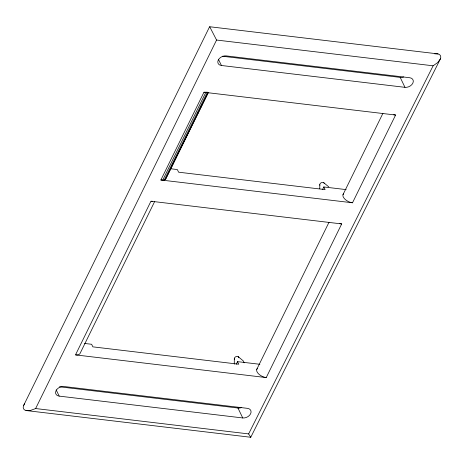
<?xml version="1.0" encoding="UTF-8"?>
<svg xmlns="http://www.w3.org/2000/svg" width="464" height="464" viewBox="0 0 464 464"><rect width="100%" height="100%" fill="white"/><g stroke="black" fill="none" stroke-linecap="round" stroke-linejoin="round"><path stroke-width="0.7" d="M234.285 364.176L234.308 358.666M319.766 188.767L319.777 184.637M23.594 405.559L23.2 407.27L23.484 408.732L24.435 409.845L25.99 410.53L250.763 437.268L440.4 58.87L440.8 57.159L440.516 55.697L439.565 54.59L438.004 53.905L209.6 26.732L23.594 405.559L24.65 403.715M236.246 364.223L237.516 361.636L259.834 364.286M25.99 410.53L30.433 410.466L35.629 408.546L216.566 40.043L209.722 26.779M393.739 114.66A7.801 4.101 26.2 0 0 395.589 115.037L352.501 202.791L160.869 179.997L203.957 92.243L207.408 92.179M160.869 179.997L162.731 180.154L205.819 92.4M162.731 180.154L164.32 179.928L207.089 92.829M171.802 166.199L173.078 163.595M175.63 158.398L176.268 157.099M185.844 137.593L187.439 134.345M197.333 114.196L198.609 111.598M200.204 108.344L201.799 105.096M154.709 201.422L80.214 353.139A7.795 4.095 26.2 0 1 77.186 354.96L75.493 354.896L150.945 201.237L341.69 223.926L266.237 377.58L75.818 354.931M164.32 179.928L165.515 179.336L207.965 92.887M208.348 92.62L165.515 179.336M322.555 189.527L323.82 186.957L346.161 189.614M256.737 369.425L329.011 222.256M343.006 194.636L382.899 113.378M250.572 436.746L250.763 437.268L248.629 433.91L433.115 65.801L437.685 62.57L440.4 58.87M434.751 53.83L438.004 53.905M151.154 201.266L152.633 201.306M170.375 168.734L177.341 169.551L178.611 172.196L325.09 189.602L323.82 186.957M216.566 40.043L433.115 65.801M222.395 56.231L400.183 77.384A6.287 4.449 -25.7 0 0 403.634 76.937M221.421 65.494L404.968 87.331A6.287 4.443 -25.7 0 0 412.827 83.184A6.287 4.443 -25.7 0 0 409.683 77.726L226.136 55.889A6.287 4.443 -25.7 0 0 218.277 60.036A6.287 4.443 -25.7 0 0 221.421 65.494L218.428 59.276M203.957 92.243L395.589 115.037M84.587 343.447L91.628 344.282L92.864 346.857L238.751 364.211L237.516 361.636M59.45 386.785L237.957 408.018A6.287 4.449 -25.7 0 0 241.408 407.572M59.195 396.117L242.742 417.954A6.287 4.443 -25.7 0 0 250.595 413.807A6.287 4.443 -25.7 0 0 247.457 408.349L63.91 386.512A6.287 4.443 -25.7 0 0 56.051 390.665A6.287 4.443 -25.7 0 0 59.195 396.117L56.202 389.911M35.629 408.546L248.629 433.91M323.628 182.607L328.773 186.893M238.16 356.636L243.304 360.922L244.203 362.802M400.183 77.384L404.968 87.331M237.957 408.018L242.742 417.954M352.501 202.791A7.801 4.101 26.2 0 1 344.723 198.975A7.801 4.101 26.2 0 1 343.592 193.732M341.69 223.926A7.801 4.101 26.2 0 1 339.845 223.549M266.237 377.58A7.801 4.101 26.2 0 1 258.46 373.764A7.801 4.101 26.2 0 1 257.329 368.526M319.94 185.275A2.355 1.665 -25.7 0 1 321.61 182.543A2.355 1.665 -25.7 0 1 324.266 183.715M234.471 359.304A2.355 1.665 -25.7 0 1 236.141 356.572A2.355 1.665 -25.7 0 1 238.798 357.744"/></g></svg>
